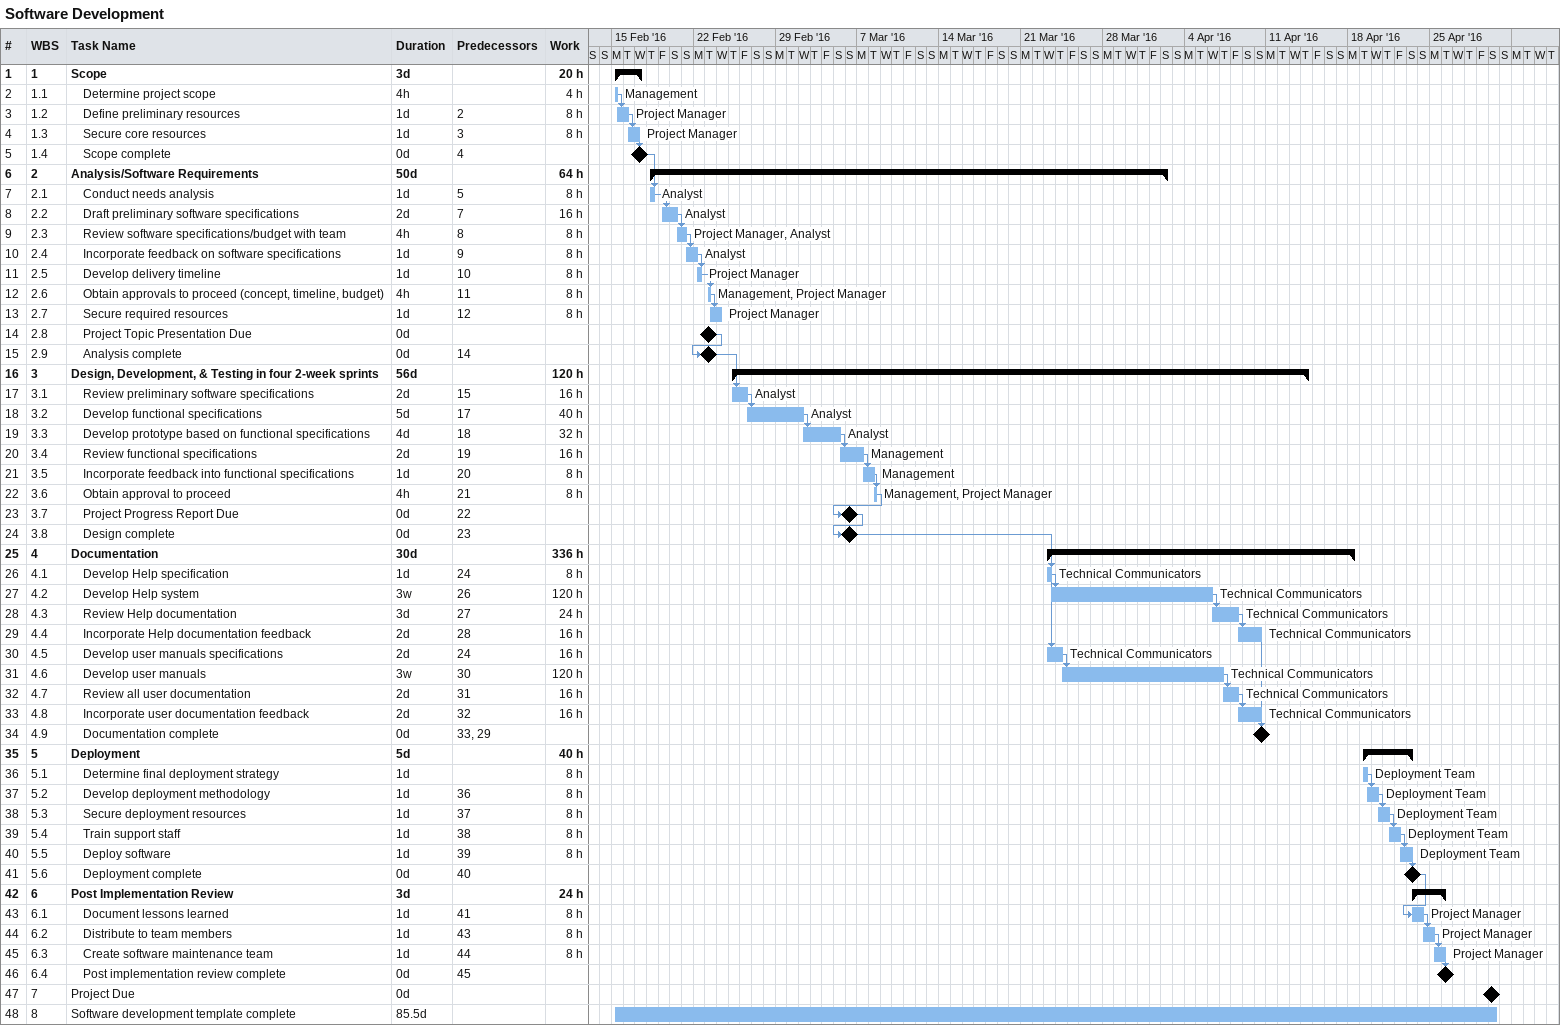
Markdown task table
Software Development

| ID | WBS | Task | Duration | Start | Finish | Predecessors | Resources | Work (h) |
|---|---|---|---|---|---|---|---|---|
| 1 | 1 | **Scope** | 3d | 2016-02-15 | 2016-02-17 |  |  | 20 |
| 2 | 1.1 | Determine project scope | 4h | 2016-02-15 | 2016-02-15 |  | Management | 4 |
| 3 | 1.2 | Define preliminary resources | 1d | 2016-02-15 | 2016-02-16 | 2 | Project Manager | 8 |
| 4 | 1.3 | Secure core resources | 1d | 2016-02-16 | 2016-02-17 | 3 | Project Manager | 8 |
| 5 | 1.4 | Scope complete | 0d | 2016-02-17 | 2016-02-17 | 4 |  |  |
| 6 | 2 | **Analysis/Software Requirements** | 50d | 2016-02-18 | 2016-04-02 |  |  | 64 |
| 7 | 2.1 | Conduct needs analysis | 1d | 2016-02-18 | 2016-02-18 | 5 | Analyst | 8 |
| 8 | 2.2 | Draft preliminary software specifications | 2d | 2016-02-19 | 2016-02-20 | 7 | Analyst | 16 |
| 9 | 2.3 | Review software specifications/budget with team | 4h | 2016-02-20 | 2016-02-21 | 8 | Project Manager, Analyst | 8 |
| 10 | 2.4 | Incorporate feedback on software specifications | 1d | 2016-02-21 | 2016-02-22 | 9 | Analyst | 8 |
| 11 | 2.5 | Develop delivery timeline | 1d | 2016-02-22 | 2016-02-22 | 10 | Project Manager | 8 |
| 12 | 2.6 | Obtain approvals to proceed (concept, timeline, budget) | 4h | 2016-02-23 | 2016-02-23 | 11 | Management, Project Manager | 8 |
| 13 | 2.7 | Secure required resources | 1d | 2016-02-23 | 2016-02-24 | 12 | Project Manager | 8 |
| 14 | 2.8 | Project Topic Presentation Due | 0d | 2016-02-23 | 2016-02-23 |  |  |  |
| 15 | 2.9 | Analysis complete | 0d | 2016-02-23 | 2016-02-23 | 14 |  |  |
| 16 | 3 | **Design, Development, & Testing in four 2-week sprints** | 56d | 2016-02-25 | 2016-04-14 |  |  | 120 |
| 17 | 3.1 | Review preliminary software specifications | 2d | 2016-02-25 | 2016-02-26 | 15 | Analyst | 16 |
| 18 | 3.2 | Develop functional specifications | 5d | 2016-02-26 | 2016-03-02 | 17 | Analyst | 40 |
| 19 | 3.3 | Develop prototype based on functional specifications | 4d | 2016-03-02 | 2016-03-05 | 18 | Analyst | 32 |
| 20 | 3.4 | Review functional specifications | 2d | 2016-03-05 | 2016-03-07 | 19 | Management | 16 |
| 21 | 3.5 | Incorporate feedback into functional specifications | 1d | 2016-03-07 | 2016-03-08 | 20 | Management | 8 |
| 22 | 3.6 | Obtain approval to proceed | 4h | 2016-03-08 | 2016-03-08 | 21 | Management, Project Manager | 8 |
| 23 | 3.7 | Project Progress Report Due | 0d | 2016-03-06 | 2016-03-06 | 22 |  |  |
| 24 | 3.8 | Design complete | 0d | 2016-03-06 | 2016-03-06 | 23 |  |  |
| 25 | 4 | **Documentation** | 30d | 2016-03-23 | 2016-04-18 |  |  | 336 |
| 26 | 4.1 | Develop Help specification | 1d | 2016-03-23 | 2016-03-23 | 24 | Technical Communicators | 8 |
| 27 | 4.2 | Develop Help system | 3w | 2016-03-23 | 2016-04-06 | 26 | Technical Communicators | 120 |
| 28 | 4.3 | Review Help documentation | 3d | 2016-04-06 | 2016-04-08 | 27 | Technical Communicators | 24 |
| 29 | 4.4 | Incorporate Help documentation feedback | 2d | 2016-04-08 | 2016-04-10 | 28 | Technical Communicators | 16 |
| 30 | 4.5 | Develop user manuals specifications | 2d | 2016-03-23 | 2016-03-24 | 24 | Technical Communicators | 16 |
| 31 | 4.6 | Develop user manuals | 3w | 2016-03-24 | 2016-04-07 | 30 | Technical Communicators | 120 |
| 32 | 4.7 | Review all user documentation | 2d | 2016-04-07 | 2016-04-08 | 31 | Technical Communicators | 16 |
| 33 | 4.8 | Incorporate user documentation feedback | 2d | 2016-04-08 | 2016-04-10 | 32 | Technical Communicators | 16 |
| 34 | 4.9 | Documentation complete | 0d | 2016-04-10 | 2016-04-10 | 33, 29 |  |  |
| 35 | 5 | **Deployment** | 5d | 2016-04-19 | 2016-04-23 |  |  | 40 |
| 36 | 5.1 | Determine final deployment strategy | 1d | 2016-04-19 | 2016-04-19 |  | Deployment Team | 8 |
| 37 | 5.2 | Develop deployment methodology | 1d | 2016-04-19 | 2016-04-20 | 36 | Deployment Team | 8 |
| 38 | 5.3 | Secure deployment resources | 1d | 2016-04-20 | 2016-04-21 | 37 | Deployment Team | 8 |
| 39 | 5.4 | Train support staff | 1d | 2016-04-21 | 2016-04-22 | 38 | Deployment Team | 8 |
| 40 | 5.5 | Deploy software | 1d | 2016-04-22 | 2016-04-23 | 39 | Deployment Team | 8 |
| 41 | 5.6 | Deployment complete | 0d | 2016-04-23 | 2016-04-23 | 40 |  |  |
| 42 | 6 | **Post Implementation Review** | 3d | 2016-04-23 | 2016-04-26 |  |  | 24 |
| 43 | 6.1 | Document lessons learned | 1d | 2016-04-23 | 2016-04-24 | 41 | Project Manager | 8 |
| 44 | 6.2 | Distribute to team members | 1d | 2016-04-24 | 2016-04-25 | 43 | Project Manager | 8 |
| 45 | 6.3 | Create software maintenance team | 1d | 2016-04-25 | 2016-04-26 | 44 | Project Manager | 8 |
| 46 | 6.4 | Post implementation review complete | 0d | 2016-04-26 | 2016-04-26 | 45 |  |  |
| 47 | 7 | Project Due | 0d | 2016-04-30 | 2016-04-30 |  |  |  |
| 48 | 8 | Software development template complete | 85.5d | 2016-02-15 | 2016-04-30 |  |  |  |
